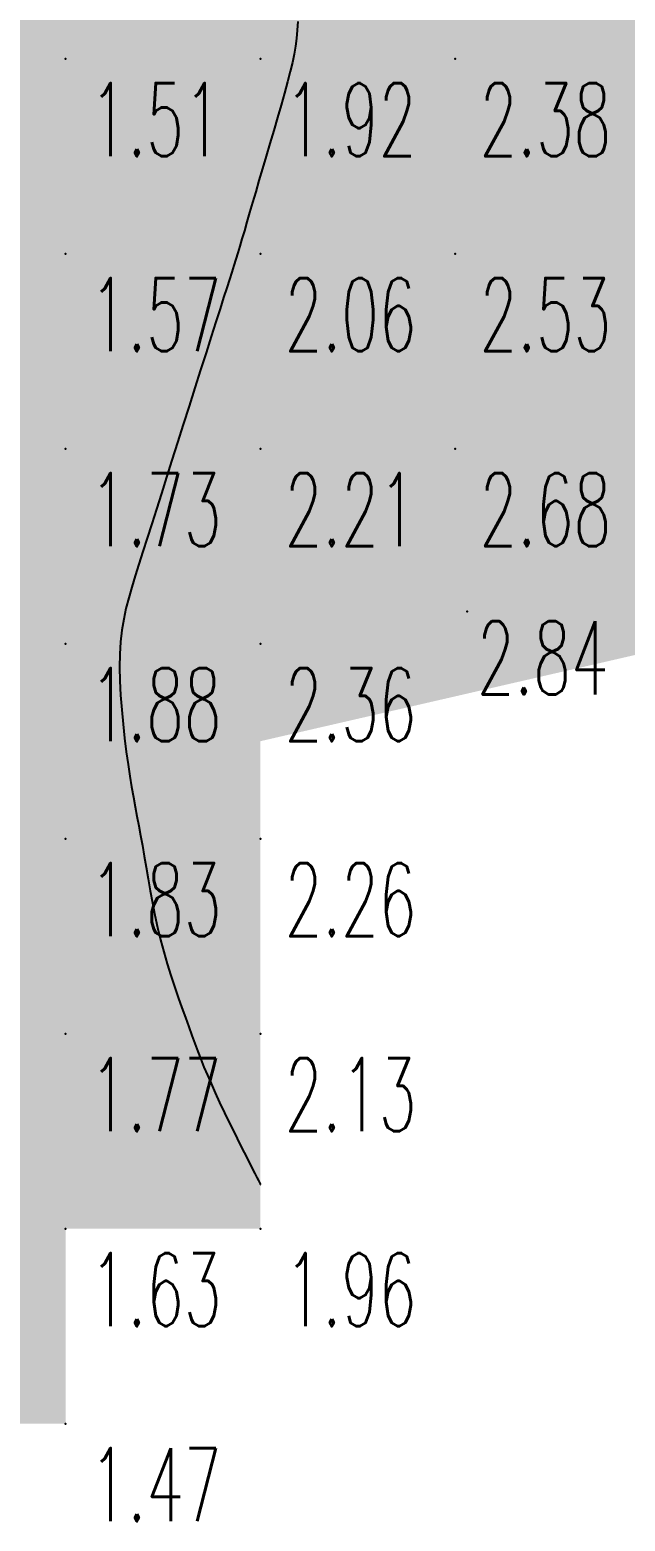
# Model space of a CAD drawing. Header units: millimetres. Extents: x 88261 to 90953, y 390274 to 392322.
# Drawn here: x 90318.4 to 90349, y 391832.2 to 391908.7 of the extents above; entities that cross this region are included whole.
import ezdxf
from ezdxf.enums import TextEntityAlignment as Align

# ---------------------------------------------------------------- set-up
doc = ezdxf.new("R2010")
doc.units = ezdxf.units.MM
doc.header["$LTSCALE"] = 25
doc.linetypes.add('DOT', pattern=[6.35, 0, -6.35])
for name, color, linetype in [('CN_03_00', 7, 'Continuous'), ('COTEAlt', 7, 'Continuous'), ('HSABLHUMIDE', 24, 'DOT'), ('TN_COLORIAGE', 7, 'Continuous'), ('TopoAlt', 7, 'Continuous'), ('TOPOJIS', 7, 'Continuous')]:
    doc.layers.add(name, color=color, linetype=linetype)
doc.styles.add('Romans 1.0', font='Romans.shx', dxfattribs={"width": 0.99, "height": 1})
doc.styles.add('Simplex 1.0', font='Simplex.shx', dxfattribs={"width": 0.99, "height": 2.5})
doc.styles.get("Standard").update_dxf_attribs({"font": 'times.ttf'})

# ---------------------------------------------------------------- blocks, each defined once
blk = doc.blocks.new('TCPOINT')
at = {"color": 0}
blk.add_point((0, 0), dxfattribs=at)
at = {"layer": 'TopoAlt', "style": 'Romans 1.0', "width": 0.99}
blk.add_attdef('ALT', text='', height=200, dxfattribs=at).set_placement((0.5, -0.5), align=Align.TOP_LEFT)
blk = doc.blocks.new('COTE')
at = {"color": 0}
blk.add_point((0, 0), dxfattribs=at)
at = {"layer": 'COTEAlt'}
blk.add_attdef('ALT', text='', height=3.75, dxfattribs=at).set_placement((1.25, -1.25), align=Align.TOP_LEFT)

msp = doc.modelspace()

# ---------------------------------------------------------------- hatches: boundary and pattern name
at = {"layer": 'HSABLHUMIDE', "ltscale": 2}
h = msp.add_hatch(dxfattribs=at)
h.set_pattern_fill('AR-SAND', color=41, scale=0.05, style=0)
h.set_pattern_definition([(37.5, (-0.35, -2.46), (-0.080001565, 2.447066187), [0, -1.9304, 0, -2.159, 0, -2.06375]), (7.5, (-0.35, -2.46), (2.247616416, 3.584125503), [0, -1.0414, 0, -1.7399, 0, -0.66675]), (327.5, (-1.912, -2.46), (3.954961851, 0.007185923), [0, -0.635, 0, -2.286, 0, -2.9845]), (317.5, (-1.912, -2.46), (3.817782262, 1.114646616), [0, -0.3175, 0, -1.4986, 0, -1.7145])])
h.paths.add_polyline_path([(90374.452, 391946.899), (90369.783, 391962.805), (90365.276, 391971.219), (90359.775, 391979.005), (90355.577, 391984.85), (90349.94, 391984.035), (90342.696, 391983.607), (90340.249, 391977.239), (90340.249, 391967.239), (90340.249, 391959.552), (90340.249, 391950.272), (90340.249, 391940.194), (90340.249, 391927.239), (90340.249, 391910.051), (90340.249, 391892.239), (90340.249, 391887.239), (90330.249, 391887.239), (90330.249, 391872.239), (90357.837, 391878.583), (90363.375, 391880.895), (90369.414, 391885.243), (90379.181, 391904.396), (90378.921, 391915.205)])

# ---------------------------------------------------------------- linework, layer by layer
at = {"layer": 'CN_03_00', "elevation": 2, "flags": 128}
msp.add_lwpolyline([(90332.162, 391909.151), (90332.138, 391908.698), (90332.1, 391908.282), (90332.046, 391907.881), (90331.975, 391907.477), (90331.885, 391907.05), (90331.771, 391906.58), (90331.635, 391906.054), (90331.478, 391905.478), (90331.306, 391904.862), (90331.121, 391904.219), (90330.929, 391903.561), (90330.735, 391902.897), (90330.541, 391902.241), (90330.353, 391901.603), (90330.174, 391900.993), (90330.004, 391900.414), (90329.844, 391899.866), (90329.694, 391899.35), (90329.553, 391898.867), (90329.422, 391898.418), (90329.3, 391898.004), (90329.187, 391897.625), (90329.083, 391897.279), (90328.982, 391896.952), (90328.881, 391896.627), (90328.773, 391896.286), (90328.654, 391895.912), (90328.518, 391895.488), (90328.36, 391894.996), (90328.176, 391894.419), (90327.961, 391893.746), (90327.719, 391892.987), (90327.455, 391892.158), (90327.175, 391891.277), (90326.883, 391890.36), (90326.586, 391889.422), (90326.287, 391888.482), (90325.992, 391887.554), (90325.706, 391886.653), (90325.43, 391885.783), (90325.164, 391884.947), (90324.91, 391884.145), (90324.667, 391883.379), (90324.436, 391882.651), (90324.217, 391881.963), (90324.012, 391881.317), (90323.821, 391880.712), (90323.645, 391880.138), (90323.487, 391879.584), (90323.349, 391879.039), (90323.232, 391878.491), (90323.139, 391877.928), (90323.072, 391877.338), (90323.032, 391876.71), (90323.021, 391876.037), (90323.035, 391875.328), (90323.072, 391874.595), (90323.127, 391873.853), (90323.196, 391873.113), (90323.276, 391872.39), (90323.364, 391871.697), (90323.454, 391871.046), (90323.545, 391870.447), (90323.636, 391869.893), (90323.727, 391869.373), (90323.818, 391868.876), (90323.909, 391868.39), (90324.001, 391867.905), (90324.094, 391867.41), (90324.188, 391866.894), (90324.283, 391866.348), (90324.381, 391865.775), (90324.483, 391865.179), (90324.592, 391864.567), (90324.709, 391863.943), (90324.835, 391863.312), (90324.973, 391862.68), (90325.123, 391862.051), (90325.288, 391861.431), (90325.463, 391860.823), (90325.647, 391860.23), (90325.835, 391859.654), (90326.025, 391859.1), (90326.212, 391858.569), (90326.394, 391858.066), (90326.567, 391857.592), (90326.729, 391857.149), (90326.884, 391856.731), (90327.036, 391856.327), (90327.19, 391855.929), (90327.351, 391855.528), (90327.523, 391855.115), (90327.712, 391854.68), (90327.922, 391854.214), (90328.155, 391853.713), (90328.406, 391853.187), (90328.666, 391852.652), (90328.928, 391852.122), (90329.181, 391851.612), (90329.419, 391851.138), (90329.633, 391850.714), (90329.815, 391850.355), (90329.958, 391850.072), (90330.066, 391849.86), (90330.143, 391849.708), (90330.195, 391849.606), (90330.226, 391849.544), (90330.242, 391849.512), (90330.248, 391849.5), (90330.249, 391849.499)], dxfattribs=at)
at = {"layer": 'TN_COLORIAGE', "color": 71}
for points in [[(90310.249, 391917.239, 1.509), (90310.249, 391907.239, 1.509), (90320.249, 391917.239, 1.509)], [(90310.249, 391907.239, 1.509), (90320.249, 391907.239, 1.509), (90320.249, 391917.239, 1.509)], [(90320.249, 391907.239, 1.926), (90330.249, 391907.239, 1.926), (90330.249, 391917.239, 1.926)], [(90320.249, 391917.239, 1.926), (90320.249, 391907.239, 1.926), (90330.249, 391917.239, 1.926)], [(90330.249, 391907.239, 2), (90332.248, 391909.239, 2), (90330.249, 391917.239, 2), (90332.066, 391917.239, 2)], [(90332.033, 391907.239, 1.917), (90332.248, 391909.239, 1.917), (90330.249, 391907.239, 1.917)], [(90310.249, 391907.239, 1.512), (90310.249, 391897.239, 1.512), (90320.249, 391907.239, 1.512)], [(90310.249, 391897.239, 1.512), (90320.249, 391897.239, 1.512), (90320.249, 391907.239, 1.512)], [(90320.249, 391897.239, 2), (90329.089, 391897.239, 2), (90330.249, 391907.239, 2), (90330.249, 391901.285, 2)], [(90320.249, 391907.239, 1.917), (90320.249, 391897.239, 1.917), (90330.249, 391907.239, 1.917)], [(90332.033, 391907.239, 1.917), (90330.249, 391901.285, 1.917), (90330.249, 391907.239, 1.917)], [(90310.249, 391897.239, 1.571), (90310.249, 391887.239, 1.571), (90320.249, 391897.239, 1.571)], [(90310.249, 391887.239, 1.571), (90320.249, 391887.239, 1.571), (90320.249, 391897.239, 1.571)], [(90320.249, 391897.239, 2), (90329.089, 391897.239, 2), (90320.249, 391887.239, 2), (90328.518, 391895.509, 2)], [(90325.892, 391887.239, 1.731), (90328.518, 391895.509, 1.731), (90320.249, 391887.239, 1.731)], [(90310.249, 391887.239, 1.731), (90310.249, 391877.239, 1.731), (90320.249, 391887.239, 1.731)], [(90310.249, 391877.239, 1.731), (90320.249, 391877.239, 1.731), (90320.249, 391887.239, 1.731)], [(90320.249, 391887.239, 2), (90325.892, 391887.239, 2), (90320.249, 391877.239, 2), (90323.865, 391880.856, 2)], [(90322.717, 391877.239, 1.882), (90323.865, 391880.856, 1.882), (90320.249, 391877.239, 1.882)], [(90310.249, 391867.239, 1.882), (90320.249, 391867.239, 1.882), (90320.249, 391877.239, 1.882)], [(90310.249, 391877.239, 1.882), (90310.249, 391867.239, 1.882), (90320.249, 391877.239, 1.882)], [(90320.249, 391867.239, 2), (90323.458, 391870.449, 2), (90320.249, 391877.239, 2), (90322.717, 391877.239, 2)], [(90323.458, 391870.449, 1.83), (90324.175, 391867.239, 1.83), (90320.249, 391867.239, 1.83)], [(90310.249, 391867.239, 1.83), (90310.249, 391857.239, 1.83), (90320.249, 391867.239, 1.83)], [(90310.249, 391857.239, 1.83), (90320.249, 391857.239, 1.83), (90320.249, 391867.239, 1.83)], [(90320.249, 391857.239, 2), (90324.967, 391861.957, 2), (90320.249, 391867.239, 2), (90324.175, 391867.239, 2)], [(90324.967, 391861.957, 1.766), (90326.697, 391857.239, 1.766), (90320.249, 391857.239, 1.766)], [(90310.249, 391857.239, 1.766), (90310.249, 391847.239, 1.766), (90320.249, 391857.239, 1.766)], [(90310.249, 391847.239, 1.766), (90320.249, 391847.239, 1.766), (90320.249, 391857.239, 1.766)], [(90320.249, 391847.239, 2), (90327.646, 391854.637, 2), (90320.249, 391857.239, 2), (90326.697, 391857.239, 2)], [(90320.249, 391847.239, 2), (90327.646, 391854.637, 2), (90330.249, 391847.239, 2), (90330.249, 391849.499, 2)], [(90310.249, 391847.239, 1.633), (90310.249, 391837.239, 1.633), (90320.249, 391847.239, 1.633)], [(90320.249, 391837.239, 1.138), (90320.249, 391847.239, 1.138), (90310.249, 391837.239, 1.138)]]:
    msp.add_solid(points, dxfattribs=at)
at = {"layer": 'TN_COLORIAGE', "color": 61}
for points in [[(90332.248, 391909.239, 2.381), (90332.033, 391907.239, 2.381), (90340.249, 391917.239, 2.381), (90340.249, 391907.239, 2.381)], [(90330.249, 391901.285, 2.381), (90332.033, 391907.239, 2.381), (90330.249, 391897.239, 2.381), (90340.249, 391907.239, 2.381)], [(90340.249, 391897.239, 2.056), (90340.249, 391907.239, 2.056), (90330.249, 391897.239, 2.056)], [(90330.249, 391901.285, 2.056), (90329.089, 391897.239, 2.056), (90330.249, 391897.239, 2.056)], [(90328.518, 391895.509, 2.207), (90325.892, 391887.239, 2.207), (90330.249, 391897.239, 2.207), (90330.249, 391887.239, 2.207)], [(90328.518, 391895.509, 2.056), (90329.089, 391897.239, 2.056), (90330.249, 391897.239, 2.056)], [(90340.249, 391887.239, 2.207), (90340.249, 391897.239, 2.207), (90330.249, 391887.239, 2.207)], [(90330.249, 391897.239, 2.532), (90330.249, 391887.239, 2.532), (90340.249, 391897.239, 2.532)], [(90323.865, 391880.856, 2.359), (90322.717, 391877.239, 2.359), (90330.249, 391887.239, 2.359), (90330.249, 391877.239, 2.359)], [(90323.865, 391880.856, 2.207), (90325.892, 391887.239, 2.207), (90330.249, 391887.239, 2.207)], [(90322.717, 391877.239, 2.359), (90323.458, 391870.449, 2.359), (90330.249, 391877.239, 2.359)], [(90324.175, 391867.239, 2.359), (90323.458, 391870.449, 2.359), (90330.249, 391867.239, 2.359), (90330.249, 391877.239, 2.359)], [(90324.175, 391867.239, 2.262), (90324.967, 391861.957, 2.262), (90330.249, 391867.239, 2.262)], [(90326.697, 391857.239, 2.262), (90324.967, 391861.957, 2.262), (90330.249, 391857.239, 2.262), (90330.249, 391867.239, 2.262)], [(90326.697, 391857.239, 2.129), (90327.646, 391854.637, 2.129), (90330.249, 391857.239, 2.129)], [(90330.249, 391849.499, 2.129), (90327.646, 391854.637, 2.129), (90330.249, 391857.239, 2.129)]]:
    msp.add_solid(points, dxfattribs=at)

# ---------------------------------------------------------------- block references
at = {"layer": 'COTEAlt'}
ref = msp.add_blockref('COTE', (90320.249, 391907.239), dxfattribs=at)
ref.add_attrib('ALT', '1.51', dxfattribs={"height": 3.75, "style": 'Simplex 1.0', "width": 0.6}).set_placement((90321.499, 391905.989), align=Align.TOP_LEFT)
ref = msp.add_blockref('COTE', (90330.249, 391907.239), dxfattribs=at)
ref.add_attrib('ALT', '1.92', dxfattribs={"height": 3.75, "style": 'Simplex 1.0', "width": 0.6}).set_placement((90331.499, 391905.989), align=Align.TOP_LEFT)
ref = msp.add_blockref('COTE', (90340.249, 391907.239), dxfattribs=at)
ref.add_attrib('ALT', '2.38', dxfattribs={"height": 3.75, "style": 'Simplex 1.0', "width": 0.6}).set_placement((90341.499, 391905.989), align=Align.TOP_LEFT)
ref = msp.add_blockref('COTE', (90320.249, 391897.239), dxfattribs=at)
ref.add_attrib('ALT', '1.57', dxfattribs={"height": 3.75, "style": 'Simplex 1.0', "width": 0.6}).set_placement((90321.499, 391895.989), align=Align.TOP_LEFT)
ref = msp.add_blockref('COTE', (90330.249, 391897.239), dxfattribs=at)
ref.add_attrib('ALT', '2.06', dxfattribs={"height": 3.75, "style": 'Simplex 1.0', "width": 0.6}).set_placement((90331.499, 391895.989), align=Align.TOP_LEFT)
ref = msp.add_blockref('COTE', (90340.249, 391897.239), dxfattribs=at)
ref.add_attrib('ALT', '2.53', dxfattribs={"height": 3.75, "style": 'Simplex 1.0', "width": 0.6}).set_placement((90341.499, 391895.989), align=Align.TOP_LEFT)
ref = msp.add_blockref('COTE', (90320.249, 391887.239), dxfattribs=at)
ref.add_attrib('ALT', '1.73', dxfattribs={"height": 3.75, "style": 'Simplex 1.0', "width": 0.6}).set_placement((90321.499, 391885.989), align=Align.TOP_LEFT)
ref = msp.add_blockref('COTE', (90330.249, 391887.239), dxfattribs=at)
ref.add_attrib('ALT', '2.21', dxfattribs={"height": 3.75, "style": 'Simplex 1.0', "width": 0.6}).set_placement((90331.499, 391885.989), align=Align.TOP_LEFT)
ref = msp.add_blockref('COTE', (90340.249, 391887.239), dxfattribs=at)
ref.add_attrib('ALT', '2.68', dxfattribs={"height": 3.75, "style": 'Simplex 1.0', "width": 0.6}).set_placement((90341.499, 391885.989), align=Align.TOP_LEFT)
ref = msp.add_blockref('COTE', (90320.249, 391877.239), dxfattribs=at)
ref.add_attrib('ALT', '1.88', dxfattribs={"height": 3.75, "style": 'Simplex 1.0', "width": 0.6}).set_placement((90321.499, 391875.989), align=Align.TOP_LEFT)
ref = msp.add_blockref('COTE', (90330.249, 391877.239), dxfattribs=at)
ref.add_attrib('ALT', '2.36', dxfattribs={"height": 3.75, "style": 'Simplex 1.0', "width": 0.6}).set_placement((90331.499, 391875.989), align=Align.TOP_LEFT)
ref = msp.add_blockref('COTE', (90320.249, 391867.239), dxfattribs=at)
ref.add_attrib('ALT', '1.83', dxfattribs={"height": 3.75, "style": 'Simplex 1.0', "width": 0.6}).set_placement((90321.499, 391865.989), align=Align.TOP_LEFT)
ref = msp.add_blockref('COTE', (90330.249, 391867.239), dxfattribs=at)
ref.add_attrib('ALT', '2.26', dxfattribs={"height": 3.75, "style": 'Simplex 1.0', "width": 0.6}).set_placement((90331.499, 391865.989), align=Align.TOP_LEFT)
ref = msp.add_blockref('COTE', (90320.249, 391857.239), dxfattribs=at)
ref.add_attrib('ALT', '1.77', dxfattribs={"height": 3.75, "style": 'Simplex 1.0', "width": 0.6}).set_placement((90321.499, 391855.989), align=Align.TOP_LEFT)
ref = msp.add_blockref('COTE', (90330.249, 391857.239), dxfattribs=at)
ref.add_attrib('ALT', '2.13', dxfattribs={"height": 3.75, "style": 'Simplex 1.0', "width": 0.6}).set_placement((90331.499, 391855.989), align=Align.TOP_LEFT)
ref = msp.add_blockref('COTE', (90320.249, 391847.239), dxfattribs=at)
ref.add_attrib('ALT', '1.63', dxfattribs={"height": 3.75, "style": 'Simplex 1.0', "width": 0.6}).set_placement((90321.499, 391845.989), align=Align.TOP_LEFT)
ref = msp.add_blockref('COTE', (90330.249, 391847.239), dxfattribs=at)
ref.add_attrib('ALT', '1.96', dxfattribs={"height": 3.75, "style": 'Simplex 1.0', "width": 0.6}).set_placement((90331.499, 391845.989), align=Align.TOP_LEFT)
ref = msp.add_blockref('COTE', (90320.249, 391837.239), dxfattribs=at)
ref.add_attrib('ALT', '1.47', dxfattribs={"height": 3.75, "style": 'Simplex 1.0', "width": 0.6}).set_placement((90321.499, 391835.989), align=Align.TOP_LEFT)
at = {"layer": 'TOPOJIS'}
ref = msp.add_blockref('TCPOINT', (90340.858, 391878.89, 2.839), dxfattribs=at)
ref.add_attrib('ALT', '2.84', dxfattribs={"layer": 'TopoAlt', "height": 3.75, "style": 'Romans 1.0', "width": 0.6}).set_placement((90341.358, 391878.39, 2.839), align=Align.TOP_LEFT)

doc.saveas('drawing.dxf')
